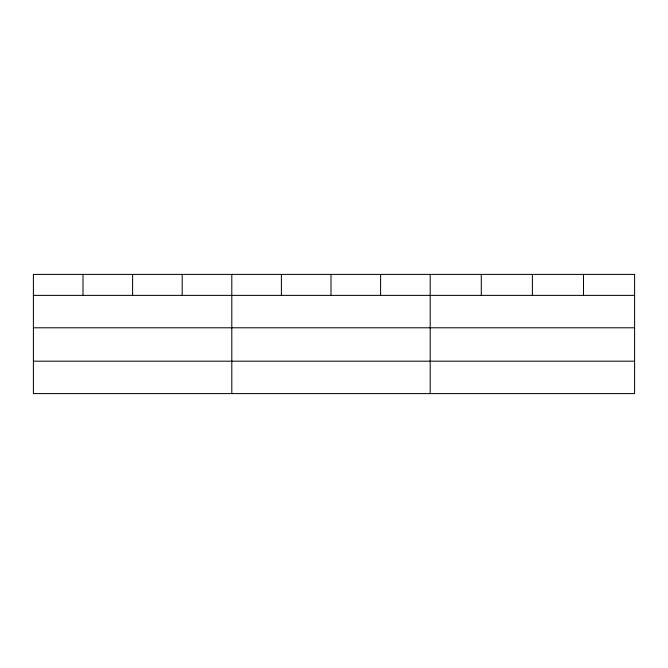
<?xml version="1.0" encoding="UTF-8"?>
<svg xmlns="http://www.w3.org/2000/svg" width="668" height="668" viewBox="0 0 668 668"><rect width="100%" height="100%" fill="white"/><g stroke="black" fill="none" stroke-linecap="round" stroke-linejoin="round"><path stroke-width="1" d="M33.4 295.381L634.6 295.381M33.4 327.788L634.6 327.788M33.4 361.188L634.6 361.188M583.498 274.398L583.498 295.381M532.396 274.398L532.396 295.381M481.294 274.398L481.294 295.381M430.192 274.398L430.192 393.602M380.593 274.398L380.593 295.381M330.994 274.398L330.994 295.381M281.395 274.398L281.395 295.381M231.796 274.398L231.796 393.602M182.197 274.398L182.197 295.381M132.598 274.398L132.598 295.381M82.999 274.398L82.999 295.381M634.6 274.398L33.4 274.398L33.4 393.602L634.6 393.602L634.6 274.398"/></g></svg>
